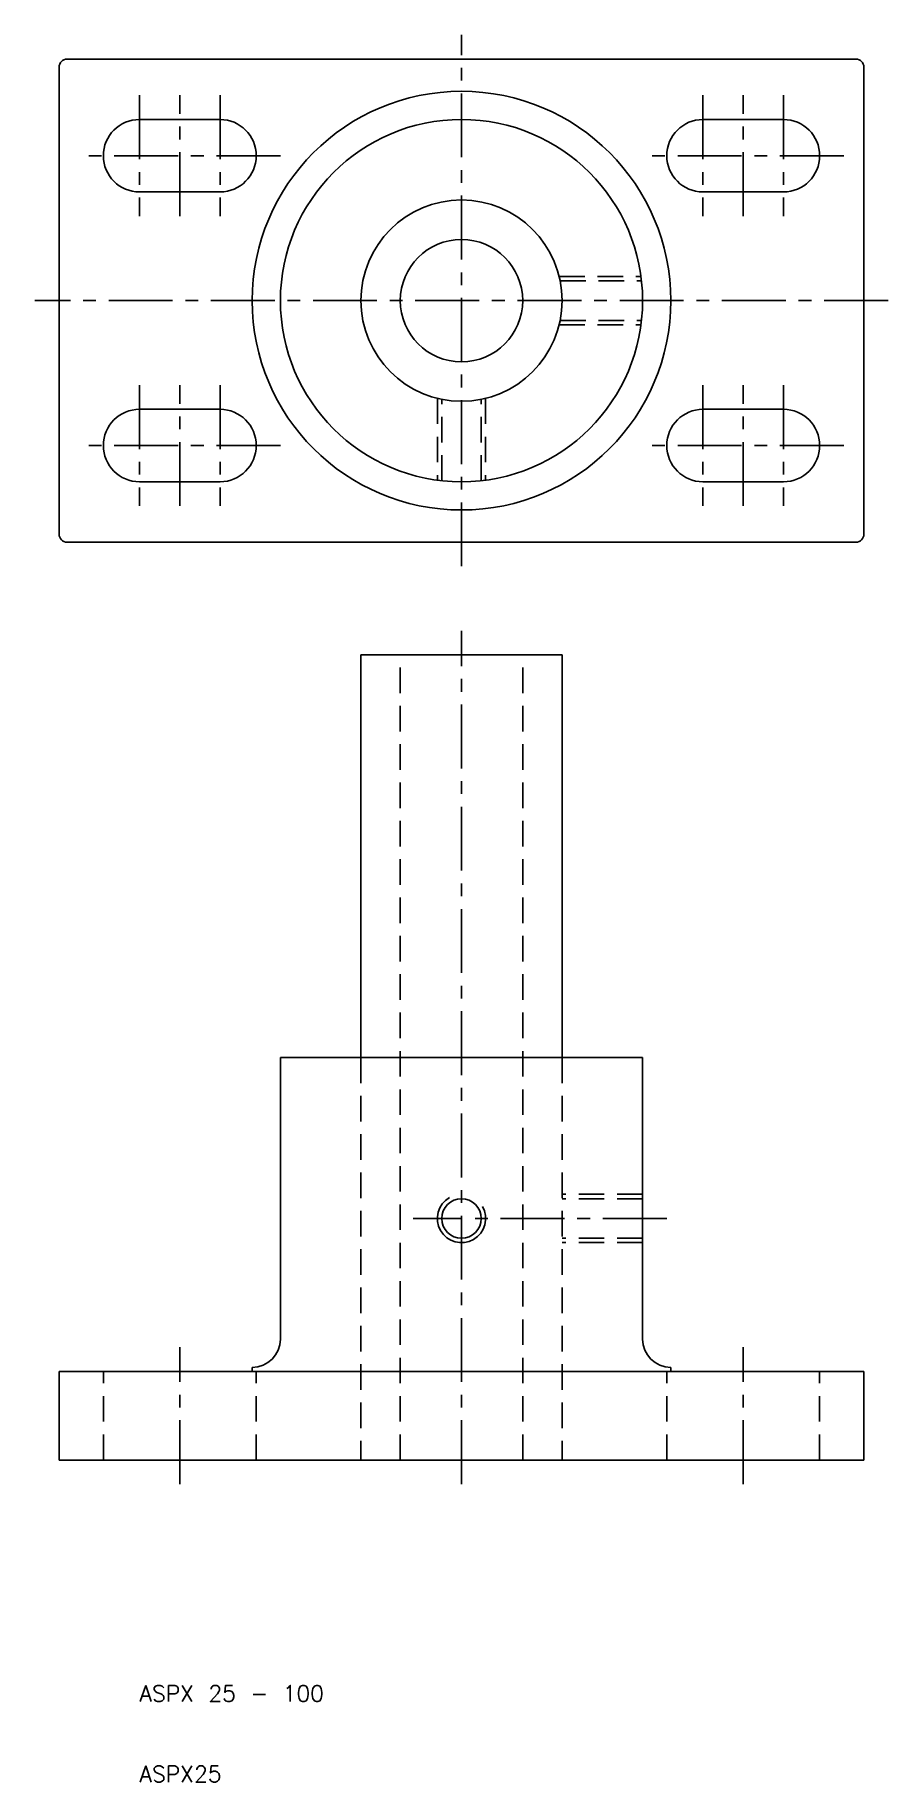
# Model space of a CAD drawing. Extents: x -3 to 103, y 10 to 227.
import ezdxf

# ---------------------------------------------------------------- set-up
doc = ezdxf.new("R2010")
doc.units = 0
doc.header["$LTSCALE"] = 0.25
doc.linetypes.add('CENTER', pattern=[50.8, 31.75, -6.35, 6.35, -6.35])
doc.linetypes.add('DASHED', pattern=[19.05, 12.7, -6.35])
doc.layers.get('0').update_dxf_attribs({"linetype": 'CONTINUOUS'})
doc.layers.add('CENTER', color=1, linetype='CENTER')
doc.styles.get("Standard").update_dxf_attribs({"font": 'txt.shx', "bigfont": 'extfont.shx'})

msp = doc.modelspace()

# ---------------------------------------------------------------- linework, layer by layer
for p, q in [((1, 224), (99, 224)), ((0, 165), (0, 223)), ((100, 165), (100, 223)), ((10, 216.5), (20, 216.5)), ((80, 216.5), (90, 216.5)), ((10, 207.5), (20, 207.5)), ((80, 207.5), (90, 207.5)), ((10, 180.5), (20, 180.5)), ((80, 180.5), (90, 180.5)), ((10, 171.5), (20, 171.5)), ((80, 171.5), (90, 171.5)), ((1, 164), (99, 164)), ((37.5, 100), (37.5, 150)), ((37.5, 150), (50, 150)), ((62.5, 150), (50, 150)), ((62.5, 100), (62.5, 150)), ((27.5, 65), (27.5, 100)), ((27.5, 100), (37.5, 100)), ((37.5, 100), (50, 100)), ((62.5, 100), (50, 100)), ((72.5, 100), (62.5, 100)), ((72.5, 65), (72.5, 100)), ((0, 50), (0, 61)), ((0, 61), (27.5, 61)), ((24, 61.5), (24, 61)), ((27.5, 61), (50, 61)), ((72.5, 61), (50, 61)), ((100, 61), (72.5, 61)), ((76, 61.5), (76, 61)), ((100, 50), (100, 61)), ((50, 50), (0, 50)), ((50, 50), (100, 50))]:
    msp.add_line(p, q)
at = {"color": 3, "linetype": 'DASHED'}
for p, q in [((62.134661, 197), (72.299103, 197)), ((62.255746, 196.459), (72.365226, 196.459)), ((62.134661, 191), (72.299103, 191)), ((62.255746, 191.541), (72.365226, 191.541)), ((47, 181.865339), (47, 171.700897)), ((47.541, 171.634774), (47.541, 181.744254)), ((52.459, 171.634774), (52.459, 181.744254)), ((53, 181.865339), (53, 171.700897)), ((42.4, 50), (42.4, 150)), ((57.6, 50), (57.6, 150)), ((37.5, 100), (37.5, 50)), ((62.5, 100), (62.5, 50)), ((72.5, 83), (62.5, 83)), ((72.5, 82.459), (62.5, 82.459)), ((72.5, 77.541), (62.5, 77.541)), ((72.5, 77), (62.5, 77)), ((5.5, 50), (5.5, 61)), ((24.5, 50), (24.5, 61)), ((75.5, 50), (75.5, 61)), ((94.5, 50), (94.5, 61))]:
    msp.add_line(p, q, dxfattribs=at)
for centre, radius in [((50, 194), 26), ((50, 194), 22.5), ((50, 194), 12.5), ((50, 194), 7.6), ((50, 80), 2.459)]:
    msp.add_circle(centre, radius)
for centre, radius, start, end in [((1, 223), 1, 90, 180), ((99, 223), 1, 0, 90), ((10, 212), 4.5, 90, 270), ((20, 212), 4.5, 270, 90), ((80, 212), 4.5, 90, 270), ((90, 212), 4.5, 270, 90), ((10, 176), 4.5, 90, 270), ((20, 176), 4.5, 270, 90), ((80, 176), 4.5, 90, 270), ((90, 176), 4.5, 270, 90), ((1, 165), 1, 180, 270), ((99, 165), 1, 270, 0), ((24, 65), 3.5, 270, 0), ((76, 65), 3.5, 180, 270)]:
    msp.add_arc(centre, radius, start, end)
at = {"color": 3}
msp.add_arc((50, 80), 3, 120, 30, dxfattribs=at)
at = {"layer": 'CENTER', "color": 1, "linetype": 'CENTER'}
for p, q in [((50, 161), (50, 227)), ((10, 219.5), (10, 204.5)), ((15, 204.5), (15, 219.5)), ((20, 219.5), (20, 204.5)), ((80, 219.5), (80, 204.5)), ((85, 204.5), (85, 219.5)), ((90, 219.5), (90, 204.5)), ((27.5, 212), (2.5, 212)), ((97.5, 212), (72.5, 212)), ((103, 194), (-3, 194)), ((10, 183.5), (10, 168.5)), ((15, 168.5), (15, 183.5)), ((20, 183.5), (20, 168.5)), ((80, 183.5), (80, 168.5)), ((85, 168.5), (85, 183.5)), ((90, 183.5), (90, 168.5)), ((27.5, 176), (2.5, 176)), ((97.5, 176), (72.5, 176)), ((50, 47), (50, 153)), ((44, 80), (50, 80)), ((75.5, 80), (50, 80)), ((15, 47), (15, 64)), ((85, 47), (85, 64))]:
    msp.add_line(p, q, dxfattribs=at)

# ---------------------------------------------------------------- texts
for s, p in [('ASPX 25 - 100', (10, 20)), ('ASPX25', (10, 10))]:
    msp.add_text(s, height=2).set_placement(p)

doc.saveas('drawing.dxf')
